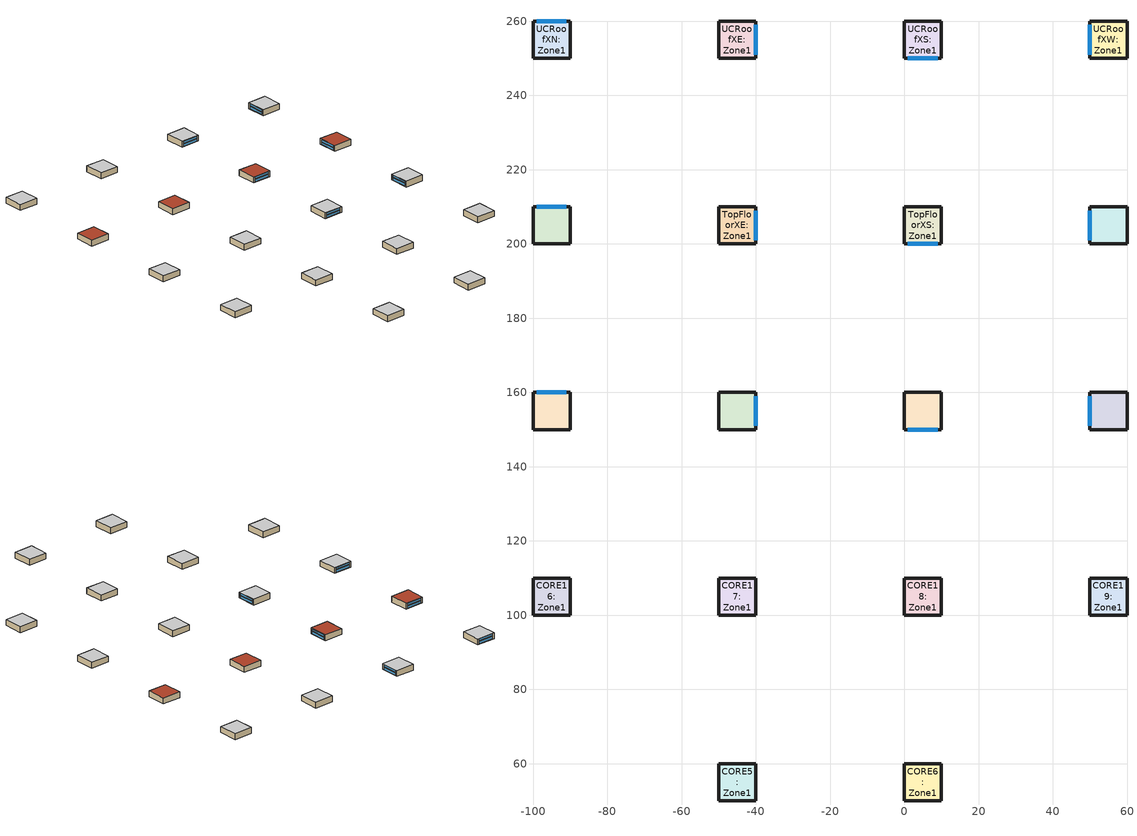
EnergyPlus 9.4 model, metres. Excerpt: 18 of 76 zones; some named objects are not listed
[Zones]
CORE16:Zone1
 floor ground (Baseline Residential: Unconditioned Ground Floor): -90,100 -100,100 -100,110 -90,110 z0
 wall outside (Baseline Residential - Unconditioned Exterior Wall): -90,100 -90,110 -100,110 -100,100 -90,100 z0:3
 ceiling to UCFloorUCRoofXN:Zone1 (Baseline Residential - A/B/D: SemiExposed Floor_Reversed): -100,100 -90,100 -90,110 -100,110 z3
MiddleFloorXN:Zone1
 floor adiabatic (Baseline Residential - Internal Floor): -90,150 -100,150 -100,160 -90,160 z0
 wall outside (Baseline Residential - A/B: Exterior Wall): -90,150 -90,160 -100,160 -100,150 -90,150 z0:3
 window (Baseline Residential: Exterior Glazing shading=schedule - 1002): -91,160 -99,160 z1.5:1.74
 window (Baseline Residential: Exterior Glazing shading=off - 1004): -91,160 -99,160 z1.75:2.75
 window (Baseline Residential: Exterior Glazing shading=on - 1003): -91,160 -99,160 z0.25:1.5
 ceiling adiabatic (Baseline Residential - Internal Floor_Reversed): -100,150 -90,150 -90,160 -100,160 z3
TopFloorXN:Zone1
 floor adiabatic (Baseline Residential - Internal Floor): -90,200 -100,200 -100,210 -90,210 z0
 wall outside (Baseline Residential - A/B: Exterior Wall): -90,200 -90,210 -100,210 -100,200 -90,200 z0:3
 window (Baseline Residential: Exterior Glazing shading=schedule - 1002): -91,210 -99,210 z1.5:1.74
 window (Baseline Residential: Exterior Glazing shading=off - 1004): -91,210 -99,210 z1.75:2.75
 window (Baseline Residential: Exterior Glazing shading=on - 1003): -91,210 -99,210 z0.25:1.5
 roof outside (Baseline Residential - A/B: Exterior Roof): -100,200 -90,200 -90,210 -100,210 z3
UCRoofXN:Zone1
 floor adiabatic (Baseline Residential - Internal Floor): -90,250 -100,250 -100,260 -90,260 z0
 wall outside (Baseline Residential - A/B: Exterior Wall): -90,250 -90,260 -100,260 -100,250 -90,250 z0:3
 window (Baseline Residential: Exterior Glazing shading=schedule - 1002): -91,260 -99,260 z1.5:1.74
 window (Baseline Residential: Exterior Glazing shading=off - 1004): -91,260 -99,260 z1.75:2.75
 window (Baseline Residential: Exterior Glazing shading=on - 1003): -91,260 -99,260 z0.25:1.5
 ceiling to CORE40:Zone1 (Baseline Residential - A/B/D: SemiExposed Ceiling): -100,250 -90,250 -90,260 -100,260 z3
UCRoofXE:Zone1
 floor adiabatic (Baseline Residential - Internal Floor): -40,250 -50,250 -50,260 -40,260 z0
 wall outside (Baseline Residential - A/B: Exterior Wall): -40,250 -40,260 -50,260 -50,250 -40,250 z0:3
 window (Baseline Residential: Exterior Glazing shading=schedule - 1002): -40,251 -40,259 z1.5:1.74
 window (Baseline Residential: Exterior Glazing shading=off - 1004): -40,251 -40,259 z1.75:2.75
 window (Baseline Residential: Exterior Glazing shading=on - 1003): -40,251 -40,259 z0.25:1.5
 ceiling to CORE41:Zone1 (Baseline Residential - A/B/D: SemiExposed Ceiling): -50,250 -40,250 -40,260 -50,260 z3
UCRoofXS:Zone1
 floor adiabatic (Baseline Residential - Internal Floor): 10,250 0,250 0,260 10,260 z0
 wall outside (Baseline Residential - A/B: Exterior Wall): 10,250 10,260 0,260 0,250 10,250 z0:3
 window (Baseline Residential: Exterior Glazing shading=off - 1001): 1,250 9,250 z1.75:2.75
 window (Baseline Residential: Exterior Glazing shading=schedule - 1002): 1,250 9,250 z1.5:1.74
 window (Baseline Residential: Exterior Glazing shading=on - 1003): 1,250 9,250 z0.25:1.5
 ceiling to CORE42:Zone1 (Baseline Residential - A/B/D: SemiExposed Ceiling): 0,250 10,250 10,260 0,260 z3
UCRoofXW:Zone1
 floor adiabatic (Baseline Residential - Internal Floor): 60,250 50,250 50,260 60,260 z0
 wall outside (Baseline Residential - A/B: Exterior Wall): 60,250 60,260 50,260 50,250 60,250 z0:3
 window (Baseline Residential: Exterior Glazing shading=schedule - 1002): 50,259 50,251 z1.5:1.74
 window (Baseline Residential: Exterior Glazing shading=off - 1004): 50,259 50,251 z1.75:2.75
 window (Baseline Residential: Exterior Glazing shading=on - 1003): 50,259 50,251 z0.25:1.5
 ceiling to CORE43:Zone1 (Baseline Residential - A/B/D: SemiExposed Ceiling): 50,250 60,250 60,260 50,260 z3
TopFloorXW:Zone1
 floor adiabatic (Baseline Residential - Internal Floor): 60,200 50,200 50,210 60,210 z0
 wall outside (Baseline Residential - A/B: Exterior Wall): 60,200 60,210 50,210 50,200 60,200 z0:3
 window (Baseline Residential: Exterior Glazing shading=off - 1001): 50,209 50,201 z1.75:2.75
 window (Baseline Residential: Exterior Glazing shading=schedule - 1002): 50,209 50,201 z1.5:1.74
 window (Baseline Residential: Exterior Glazing shading=on - 1003): 50,209 50,201 z0.25:1.5
 roof outside (Baseline Residential - A/B: Exterior Roof): 50,200 60,200 60,210 50,210 z3
TopFloorXS:Zone1
 floor adiabatic (Baseline Residential - Internal Floor): 10,200 0,200 0,210 10,210 z0
 wall outside (Baseline Residential - A/B: Exterior Wall): 10,200 10,210 0,210 0,200 10,200 z0:3
 window (Baseline Residential: Exterior Glazing shading=schedule - 1002): 1,200 9,200 z1.5:1.74
 window (Baseline Residential: Exterior Glazing shading=off - 1004): 1,200 9,200 z1.75:2.75
 window (Baseline Residential: Exterior Glazing shading=on - 1003): 1,200 9,200 z0.25:1.5
 roof outside (Baseline Residential - A/B: Exterior Roof): 0,200 10,200 10,210 0,210 z3
TopFloorXE:Zone1
 floor adiabatic (Baseline Residential - Internal Floor): -40,200 -50,200 -50,210 -40,210 z0
 wall outside (Baseline Residential - A/B: Exterior Wall): -40,200 -40,210 -50,210 -50,200 -40,200 z0:3
 window (Baseline Residential: Exterior Glazing shading=schedule - 1002): -40,201 -40,209 z1.5:1.74
 window (Baseline Residential: Exterior Glazing shading=off - 1004): -40,201 -40,209 z1.75:2.75
 window (Baseline Residential: Exterior Glazing shading=on - 1003): -40,201 -40,209 z0.25:1.5
 roof outside (Baseline Residential - A/B: Exterior Roof): -50,200 -40,200 -40,210 -50,210 z3
MiddleFloorXW:Zone1
 floor adiabatic (Baseline Residential - Internal Floor): 60,150 50,150 50,160 60,160 z0
 wall outside (Baseline Residential - A/B: Exterior Wall): 60,150 60,160 50,160 50,150 60,150 z0:3
 window (Baseline Residential: Exterior Glazing shading=schedule - 1002): 50,159 50,151 z1.5:1.74
 window (Baseline Residential: Exterior Glazing shading=off - 1004): 50,159 50,151 z1.75:2.75
 window (Baseline Residential: Exterior Glazing shading=on - 1003): 50,159 50,151 z0.25:1.5
 ceiling adiabatic (Baseline Residential - Internal Floor_Reversed): 50,150 60,150 60,160 50,160 z3
MiddleFloorXS:Zone1
 floor adiabatic (Baseline Residential - Internal Floor): 10,150 0,150 0,160 10,160 z0
 wall outside (Baseline Residential - A/B: Exterior Wall): 10,150 10,160 0,160 0,150 10,150 z0:3
 window (Baseline Residential: Exterior Glazing shading=schedule - 1002): 1,150 9,150 z1.5:1.74
 window (Baseline Residential: Exterior Glazing shading=off - 1004): 1,150 9,150 z1.75:2.75
 window (Baseline Residential: Exterior Glazing shading=on - 1003): 1,150 9,150 z0.25:1.5
 ceiling adiabatic (Baseline Residential - Internal Floor_Reversed): 0,150 10,150 10,160 0,160 z3
MiddleFloorXE:Zone1
 floor adiabatic (Baseline Residential - Internal Floor): -40,150 -50,150 -50,160 -40,160 z0
 wall outside (Baseline Residential - A/B: Exterior Wall): -40,150 -40,160 -50,160 -50,150 -40,150 z0:3
 window (Baseline Residential: Exterior Glazing shading=off - 1001): -40,151 -40,159 z1.75:2.75
 window (Baseline Residential: Exterior Glazing shading=schedule - 1002): -40,151 -40,159 z1.5:1.74
 window (Baseline Residential: Exterior Glazing shading=on - 1003): -40,151 -40,159 z0.25:1.5
 ceiling adiabatic (Baseline Residential - Internal Floor_Reversed): -50,150 -40,150 -40,160 -50,160 z3
CORE19:Zone1
 floor ground (Baseline Residential: Unconditioned Ground Floor): 60,100 50,100 50,110 60,110 z0
 wall outside (Baseline Residential - Unconditioned Exterior Wall): 60,110 50,110 50,100 60,100 60,110 z0:3
 ceiling to UCFloorUCRoofXW:Zone1 (Baseline Residential - A/B/D: SemiExposed Floor_Reversed): 50,100 60,100 60,110 50,110 z3
CORE18:Zone1
 floor ground (Baseline Residential: Unconditioned Ground Floor): 10,100 0,100 0,110 10,110 z0
 wall outside (Baseline Residential - Unconditioned Exterior Wall): 0,110 0,100 10,100 10,110 0,110 z0:3
 ceiling to UCFloorUCRoofXS:Zone1 (Baseline Residential - A/B/D: SemiExposed Floor_Reversed): 0,100 10,100 10,110 0,110 z3
CORE17:Zone1
 floor ground (Baseline Residential: Unconditioned Ground Floor): -40,100 -50,100 -50,110 -40,110 z0
 wall outside (Baseline Residential - Unconditioned Exterior Wall): -50,100 -40,100 -40,110 -50,110 -50,100 z0:3
 ceiling to UCFloorUCRoofXE:Zone1 (Baseline Residential - A/B/D: SemiExposed Floor_Reversed): -50,100 -40,100 -40,110 -50,110 z3
CORE6:Zone1
 floor ground (Baseline Residential: Unconditioned Ground Floor): 10,50 0,50 0,60 10,60 z0
 wall outside (Baseline Residential - Unconditioned Exterior Wall): 0,60 0,50 10,50 10,60 0,60 z0:3
 ceiling to UCFloorExtRoofXS:Zone1 (Baseline Residential - A/B/D: SemiExposed Floor_Reversed): 0,50 10,50 10,60 0,60 z3
CORE5:Zone1
 floor ground (Baseline Residential: Unconditioned Ground Floor): -40,50 -50,50 -50,60 -40,60 z0
 wall outside (Baseline Residential - Unconditioned Exterior Wall): -50,50 -40,50 -40,60 -50,60 -50,50 z0:3
 ceiling to UCFloorExtRoofXE:Zone1 (Baseline Residential - A/B/D: SemiExposed Floor_Reversed): -50,50 -40,50 -40,60 -50,60 z3
[Site:Location]
Baseline Residential - B (01-01:31-12)  (01-01:31-12): Latitude=31.23; Longitude=34.78; Time Zone=2; Elevation {m}=280
[Site:GroundTemperature:BuildingSurface]
18, 18, 18, 18, 18, 18, 18, 18, 18, 18, 18, 18
[Site:GroundTemperature:Deep]
14, 14, 14, 14, 14, 14, 14, 14, 14, 14, 14, 14
[Site:GroundTemperature:Shallow]
14, 14, 14, 14, 14, 14, 14, 14, 14, 14, 14, 14
[Site:GroundTemperature:FCfactorMethod]
January FCfactorMethod ground temperature {C}=18.44; Februry FCfactorMethod ground temperature {C}=15.24; March FCfactorMethod ground temperature {C}=13.28; April FCfactorMethod ground temperature {C}=12.69; May FCfactorMethod ground temperature {C}=13.86; June FCfactorMethod ground temperature {C}=16.52; July FCfactorMethod ground temperature {C}=19.81; August FCfactorMethod ground temperature {C}=23.04; September FCfactorMethod ground temperature {C}=25.2; October FCfactorMethod ground temperature {C}=25.71; November FCfactorMethod ground temperature {C}=24.46; December FCfactorMethod ground temperature {C}=21.85
[Site:GroundReflectance]
0.2, 0.2, 0.2, 0.2, 0.2, 0.2, 0.2, 0.2, 0.2, 0.2, 0.2, 0.2
[Site:GroundReflectance:SnowModifier]
2, 2
[Building]
Building: North Axis=0; Terrain=Suburbs; Loads Convergence Tolerance=.04; Temperature Convergence Tolerance=.4; Solar Distribution=FullExterior; Maximum number of warmup days=25; Minimum number of warmup days=6
[Construction]
Baseline Residential - Internal Floor_Reversed: Ceramic - 1045_.02, Plaster - 1045_.02, Concrete - 1045_.15, Gypsum Board_.02
Baseline Residential - A/B: Exterior Wall: Concrete - 1045 - ext wall solarA= 0.7_.2, Baseline Residential - Interior Insulation_.02
Baseline Residential - Internal Partitions: Plaster - 1045_.015, Concrete Block_.1, Plaster - 1045_.015
Baseline Residential - A/B: Exterior Roof: light Concrete - 1045 - ext roof solarA=0.45_.05, polystiran - 1045_.023, Concrete - 1045_.14, Plaster - 1045_.015
Baseline Residential - A/B/D: SemiExposed Ceiling: Ceramic - 1045_.015, Plaster - 1045_.02, Sand - 1045_.1, polystiran - 1045_.0156, Concrete - 1045_.2
Baseline Residential - Unconditioned Exterior Wall: Concrete - 1045_.2
Baseline Residential: Unconditioned Ground Floor: light Concrete - 1045_.2, Sand - 1045_.1, Plaster - 1045_.02, Ceramic - 1045_.015
Baseline Residential - A/B/D: SemiExposed Floor_Reversed: Ceramic - 1045_.015, Plaster - 1045_.02, Sand - 1045_.1, polystiran - 1045_.0073, light Concrete - 1045_.2
Baseline Residential - Internal Floor: Gypsum Board_.02, Concrete - 1045_.15, Plaster - 1045_.02, Ceramic - 1045_.02
Baseline Residential: Exterior Glazing shading=off - 1001: Simple Baseline Residential: Exterior Glazing shading=off - 1001
Baseline Residential: Exterior Glazing shading=schedule - 1002: Simple Baseline Residential: Exterior Glazing shading=schedule - 1002
Baseline Residential: Exterior Glazing shading=schedule - 2002: 30000, Simple Baseline Residential: Exterior Glazing shading=schedule - 1002
Baseline Residential: Exterior Glazing shading=on - 1003: Simple Baseline Residential: Exterior Glazing shading=on - 1003
Baseline Residential: Exterior Glazing shading=on - 2003: 30000, Simple Baseline Residential: Exterior Glazing shading=on - 1003
Baseline Residential: Exterior Glazing shading=off - 1004: Simple Baseline Residential: Exterior Glazing shading=off - 1004
[WindowMaterial:Shade]
30000: Solar transmittance=0; Solar reflectance=.5; Visible transmittance=0; Visible reflectance=.5; IR Thermal emissivity=.9; IR Thermal transmittance=0; Thickness {m}=.005; Conductivity {W/m-K}=.1; Shade-to-glass distance=.05; Shade top opening multiplier=0; Shade bottom opening multiplier=0; Shade left-side opening multiplier=0; Shade right-side opening multiplier=0; Air-flow permeability=0
[Material] Roughness=Rough; Thermal Emittance=.9
Name | Thickness {m} | Conductivity {w/m-K} | Density {kg/m3} | Specific Heat {J/kg-K} | Solar Absorptance | Visible Absorptance
light Concrete - 1045_.2 | .2 | 1 | 1600 | 1000 | .6 | .6
Sand - 1045_.1 | .1 | 2 | 2200 | 1180 | .6 | .6
Plaster - 1045_.02 | .02 | 1 | 1800 | 1000 | .5 | .5
Ceramic - 1045_.015 | .015 | 1.3 | 2300 | 840 | .3 | .7
Ceramic - 1045_.02 | .02 | 1.3 | 2300 | 840 | .3 | .7
Concrete - 1045_.15 | .15 | 2 | 2400 | 1000 | .6 | .6
Gypsum Board_.02 | .02 | .25 | 800 | 1000 | .6 | .6
Concrete - 1045 - ext wall solarA= 0.7_.2 | .2 | 2 | 2400 | 1000 | .7 | .7
Baseline Residential - Interior Insulation_.02 | .02 | .04 | 12 | 840 | .7 | .7
Plaster - 1045_.015 | .015 | 1 | 1800 | 1000 | .5 | .5
Concrete Block_.1 | .1 | .5 | 1200 | 1000 | .6 | .6
light Concrete - 1045 - ext roof solarA=0.45_.05 | .05 | 1 | 1600 | 1000 | .45 | .45
polystiran - 1045_.023 | .023 | .034 | 30 | 1450 | .7 | .7
Concrete - 1045_.14 | .14 | 2 | 2400 | 1000 | .6 | .6
polystiran - 1045_.0156 | .0156 | .034 | 30 | 1450 | .7 | .7
Concrete - 1045_.2 | .2 | 2 | 2400 | 1000 | .6 | .6
polystiran - 1045_.0073 | .0073 | .034 | 30 | 1450 | .7 | .7
[WindowMaterial:SimpleGlazingSystem] U-value W/m2/K=5.8; Solar Heat Gain Coefficient=.7; Visible Transmittance=.66
Simple Baseline Residential: Exterior Glazing shading=off - 1001; Simple Baseline Residential: Exterior Glazing shading=schedule - 1002; Simple Baseline Residential: Exterior Glazing shading=on - 1003; Simple Baseline Residential: Exterior Glazing shading=off - 1004
[WindowShadingControl] Shading type=ExteriorShade; Glare control is active=No; Type of slat angle control=ScheduledSlatAngle; Slat angle schedule=Slat angle control; Setpoint 2=0; Multiple Surface Control Type=Group
Name | Zone | Name of glazed construction with shading | Shading control type | Schedule | Shading control is scheduled | Fenestration Surface 1
161002 | MiddleFloorXN:Zone1 | Baseline Residential: Exterior Glazing shading=schedule - 2002 | OnIfScheduleAllows | Baseline Residential Exterior Shading Schedule - A/B | Yes | MiddleFloorXN:Zone1_Wall_3_0_0_0_0_2_Win
171002 | TopFloorXN:Zone1 | Baseline Residential: Exterior Glazing shading=schedule - 2002 | OnIfScheduleAllows | Baseline Residential Exterior Shading Schedule - A/B | Yes | TopFloorXN:Zone1_Wall_3_0_0_0_0_2_Win
181002 | UCRoofXN:Zone1 | Baseline Residential: Exterior Glazing shading=schedule - 2002 | OnIfScheduleAllows | Baseline Residential Exterior Shading Schedule - A/B | Yes | UCRoofXN:Zone1_Wall_3_0_0_0_0_2_Win
191002 | UCRoofXE:Zone1 | Baseline Residential: Exterior Glazing shading=schedule - 2002 | OnIfScheduleAllows | Baseline Residential Exterior Shading Schedule - A/B | Yes | UCRoofXE:Zone1_Wall_2_0_0_0_0_2_Win
201002 | UCRoofXS:Zone1 | Baseline Residential: Exterior Glazing shading=schedule - 2002 | OnIfScheduleAllows | Baseline Residential Exterior Shading Schedule - A/B | Yes | UCRoofXS:Zone1_Wall_5_0_0_1_0_1_Win
211002 | UCRoofXW:Zone1 | Baseline Residential: Exterior Glazing shading=schedule - 2002 | OnIfScheduleAllows | Baseline Residential Exterior Shading Schedule - A/B | Yes | UCRoofXW:Zone1_Wall_4_0_0_0_0_2_Win
221002 | TopFloorXW:Zone1 | Baseline Residential: Exterior Glazing shading=schedule - 2002 | OnIfScheduleAllows | Baseline Residential Exterior Shading Schedule - A/B | Yes | TopFloorXW:Zone1_Wall_4_0_0_1_0_1_Win
231002 | TopFloorXS:Zone1 | Baseline Residential: Exterior Glazing shading=schedule - 2002 | OnIfScheduleAllows | Baseline Residential Exterior Shading Schedule - A/B | Yes | TopFloorXS:Zone1_Wall_5_0_0_0_0_2_Win
241002 | TopFloorXE:Zone1 | Baseline Residential: Exterior Glazing shading=schedule - 2002 | OnIfScheduleAllows | Baseline Residential Exterior Shading Schedule - A/B | Yes | TopFloorXE:Zone1_Wall_2_0_0_0_0_2_Win
251002 | MiddleFloorXW:Zone1 | Baseline Residential: Exterior Glazing shading=schedule - 2002 | OnIfScheduleAllows | Baseline Residential Exterior Shading Schedule - A/B | Yes | MiddleFloorXW:Zone1_Wall_4_0_0_0_0_2_Win
261002 | MiddleFloorXS:Zone1 | Baseline Residential: Exterior Glazing shading=schedule - 2002 | OnIfScheduleAllows | Baseline Residential Exterior Shading Schedule - A/B | Yes | MiddleFloorXS:Zone1_Wall_5_0_0_0_0_2_Win
271002 | MiddleFloorXE:Zone1 | Baseline Residential: Exterior Glazing shading=schedule - 2002 | OnIfScheduleAllows | Baseline Residential Exterior Shading Schedule - A/B | Yes | MiddleFloorXE:Zone1_Wall_2_0_0_1_0_1_Win
161003 | MiddleFloorXN:Zone1 | Baseline Residential: Exterior Glazing shading=on - 2003 | AlwaysOn |  | No | MiddleFloorXN:Zone1_Wall_3_0_0_2_0_0_Win
171003 | TopFloorXN:Zone1 | Baseline Residential: Exterior Glazing shading=on - 2003 | AlwaysOn |  | No | TopFloorXN:Zone1_Wall_3_0_0_2_0_0_Win
181003 | UCRoofXN:Zone1 | Baseline Residential: Exterior Glazing shading=on - 2003 | AlwaysOn |  | No | UCRoofXN:Zone1_Wall_3_0_0_2_0_0_Win
191003 | UCRoofXE:Zone1 | Baseline Residential: Exterior Glazing shading=on - 2003 | AlwaysOn |  | No | UCRoofXE:Zone1_Wall_2_0_0_2_0_0_Win
201003 | UCRoofXS:Zone1 | Baseline Residential: Exterior Glazing shading=on - 2003 | AlwaysOn |  | No | UCRoofXS:Zone1_Wall_5_0_0_2_0_0_Win
211003 | UCRoofXW:Zone1 | Baseline Residential: Exterior Glazing shading=on - 2003 | AlwaysOn |  | No | UCRoofXW:Zone1_Wall_4_0_0_2_0_0_Win
221003 | TopFloorXW:Zone1 | Baseline Residential: Exterior Glazing shading=on - 2003 | AlwaysOn |  | No | TopFloorXW:Zone1_Wall_4_0_0_2_0_0_Win
231003 | TopFloorXS:Zone1 | Baseline Residential: Exterior Glazing shading=on - 2003 | AlwaysOn |  | No | TopFloorXS:Zone1_Wall_5_0_0_2_0_0_Win
241003 | TopFloorXE:Zone1 | Baseline Residential: Exterior Glazing shading=on - 2003 | AlwaysOn |  | No | TopFloorXE:Zone1_Wall_2_0_0_2_0_0_Win
251003 | MiddleFloorXW:Zone1 | Baseline Residential: Exterior Glazing shading=on - 2003 | AlwaysOn |  | No | MiddleFloorXW:Zone1_Wall_4_0_0_2_0_0_Win
261003 | MiddleFloorXS:Zone1 | Baseline Residential: Exterior Glazing shading=on - 2003 | AlwaysOn |  | No | MiddleFloorXS:Zone1_Wall_5_0_0_2_0_0_Win
271003 | MiddleFloorXE:Zone1 | Baseline Residential: Exterior Glazing shading=on - 2003 | AlwaysOn |  | No | MiddleFloorXE:Zone1_Wall_2_0_0_2_0_0_Win
[Zone] Relative North (to building)=0; Zone Type=1; Zone multiplier=1; Zone volume=300; Floor Area=100; Zone inside convection algorithm=TARP
Name | Part Of Total Floor Area
CORE16:Zone1; CORE19:Zone1; CORE18:Zone1; CORE17:Zone1; CORE6:Zone1; CORE5:Zone1 | No
MiddleFloorXN:Zone1; TopFloorXN:Zone1; UCRoofXN:Zone1; UCRoofXE:Zone1; UCRoofXS:Zone1; UCRoofXW:Zone1; TopFloorXW:Zone1; TopFloorXS:Zone1; TopFloorXE:Zone1; MiddleFloorXW:Zone1; MiddleFloorXS:Zone1; MiddleFloorXE:Zone1 | Yes
[PEOPLE] Number of People SCHEDULE=Baseline Residential Occupancy Schedule; Number of People Calculation Method=People/Area; People per Zone Floor Area=.04; radiant fraction=.3; User Specified Sensible Fraction=AutoCalculate; CO2 generation rate per unit of activity level (units m3/s-W=3.82e-08; Enable ASHRAE 55 comfort warnings=No; MRT Calculation Type=ZoneAveraged; Work Efficiency SCHEDULE Name (0.0-1.0,real)=Work efficiency; Clothing Insulation Calculation Method=ClothingInsulationSchedule; Air Velocity SCHEDULE Name (units m/s, real)=Default Air Velocity for Comfort Calculations
Name | Zone | Activity level SCHEDULE Name (units W/person, real) | Clothing Insulation SCHEDULE Name (real)
People MiddleFloorXN:Zone1 | MiddleFloorXN:Zone1 | Activity Schedule 13223 | Clothing Schedule 13223
People TopFloorXN:Zone1 | TopFloorXN:Zone1 | Activity Schedule 13239 | Clothing Schedule 13239
People UCRoofXN:Zone1 | UCRoofXN:Zone1 | Activity Schedule 13255 | Clothing Schedule 13255
People UCRoofXE:Zone1 | UCRoofXE:Zone1 | Activity Schedule 13287 | Clothing Schedule 13287
People UCRoofXS:Zone1 | UCRoofXS:Zone1 | Activity Schedule 13319 | Clothing Schedule 13319
People UCRoofXW:Zone1 | UCRoofXW:Zone1 | Activity Schedule 13351 | Clothing Schedule 13351
People TopFloorXW:Zone1 | TopFloorXW:Zone1 | Activity Schedule 13383 | Clothing Schedule 13383
People TopFloorXS:Zone1 | TopFloorXS:Zone1 | Activity Schedule 13399 | Clothing Schedule 13399
People TopFloorXE:Zone1 | TopFloorXE:Zone1 | Activity Schedule 13415 | Clothing Schedule 13415
People MiddleFloorXW:Zone1 | MiddleFloorXW:Zone1 | Activity Schedule 13431 | Clothing Schedule 13431
People MiddleFloorXS:Zone1 | MiddleFloorXS:Zone1 | Activity Schedule 13447 | Clothing Schedule 13447
People MiddleFloorXE:Zone1 | MiddleFloorXE:Zone1 | Activity Schedule 13463 | Clothing Schedule 13463
[Lights] Lighting SCHEDULE=Baseline Residential Lighting Schedule; Design Level calculation method=Watts/Area; Watts per Zone Area {W/m2}=5; Return Air Fraction=0; Radiant fraction=.72; Fraction Visible=.18; Fraction Replaceable=1
Name | Zone | LightsEndUseKey
MiddleFloorXN:Zone1 General lighting | MiddleFloorXN:Zone1 | ELECTRIC EQUIPMENT#MiddleFloorXN:Zone1#GeneralLights
TopFloorXN:Zone1 General lighting | TopFloorXN:Zone1 | ELECTRIC EQUIPMENT#TopFloorXN:Zone1#GeneralLights
UCRoofXN:Zone1 General lighting | UCRoofXN:Zone1 | ELECTRIC EQUIPMENT#UCRoofXN:Zone1#GeneralLights
UCRoofXE:Zone1 General lighting | UCRoofXE:Zone1 | ELECTRIC EQUIPMENT#UCRoofXE:Zone1#GeneralLights
UCRoofXS:Zone1 General lighting | UCRoofXS:Zone1 | ELECTRIC EQUIPMENT#UCRoofXS:Zone1#GeneralLights
UCRoofXW:Zone1 General lighting | UCRoofXW:Zone1 | ELECTRIC EQUIPMENT#UCRoofXW:Zone1#GeneralLights
TopFloorXW:Zone1 General lighting | TopFloorXW:Zone1 | ELECTRIC EQUIPMENT#TopFloorXW:Zone1#GeneralLights
TopFloorXS:Zone1 General lighting | TopFloorXS:Zone1 | ELECTRIC EQUIPMENT#TopFloorXS:Zone1#GeneralLights
TopFloorXE:Zone1 General lighting | TopFloorXE:Zone1 | ELECTRIC EQUIPMENT#TopFloorXE:Zone1#GeneralLights
MiddleFloorXW:Zone1 General lighting | MiddleFloorXW:Zone1 | ELECTRIC EQUIPMENT#MiddleFloorXW:Zone1#GeneralLights
MiddleFloorXS:Zone1 General lighting | MiddleFloorXS:Zone1 | ELECTRIC EQUIPMENT#MiddleFloorXS:Zone1#GeneralLights
MiddleFloorXE:Zone1 General lighting | MiddleFloorXE:Zone1 | ELECTRIC EQUIPMENT#MiddleFloorXE:Zone1#GeneralLights
[OtherEquipment] Fuel Type=Electricity; Design Level calculation method=Watts/Area; Latent fraction=0; Radiant fraction=.2; Fraction Lost=0; Carbon Dioxide Generation Rate=0; End-use category=General
Name | Zone | Equipment SCHEDULE | Watts per Zone Area {watts/m2}
MiddleFloorXN:Zone1 Miscellaneous gain | MiddleFloorXN:Zone1 | Baseline Residential Non Fixed Equipment Schedule | 8
MiddleFloorXN:Zone1 Equipment gain | MiddleFloorXN:Zone1 | Baseline Residential Equipment Schedule | 1
TopFloorXN:Zone1 Miscellaneous gain | TopFloorXN:Zone1 | Baseline Residential Non Fixed Equipment Schedule | 8
TopFloorXN:Zone1 Equipment gain | TopFloorXN:Zone1 | Baseline Residential Equipment Schedule | 1
UCRoofXN:Zone1 Miscellaneous gain | UCRoofXN:Zone1 | Baseline Residential Non Fixed Equipment Schedule | 8
UCRoofXN:Zone1 Equipment gain | UCRoofXN:Zone1 | Baseline Residential Equipment Schedule | 1
UCRoofXE:Zone1 Miscellaneous gain | UCRoofXE:Zone1 | Baseline Residential Non Fixed Equipment Schedule | 8
UCRoofXE:Zone1 Equipment gain | UCRoofXE:Zone1 | Baseline Residential Equipment Schedule | 1
UCRoofXS:Zone1 Miscellaneous gain | UCRoofXS:Zone1 | Baseline Residential Non Fixed Equipment Schedule | 8
UCRoofXS:Zone1 Equipment gain | UCRoofXS:Zone1 | Baseline Residential Equipment Schedule | 1
UCRoofXW:Zone1 Miscellaneous gain | UCRoofXW:Zone1 | Baseline Residential Non Fixed Equipment Schedule | 8
UCRoofXW:Zone1 Equipment gain | UCRoofXW:Zone1 | Baseline Residential Equipment Schedule | 1
TopFloorXW:Zone1 Miscellaneous gain | TopFloorXW:Zone1 | Baseline Residential Non Fixed Equipment Schedule | 8
TopFloorXW:Zone1 Equipment gain | TopFloorXW:Zone1 | Baseline Residential Equipment Schedule | 1
TopFloorXS:Zone1 Miscellaneous gain | TopFloorXS:Zone1 | Baseline Residential Non Fixed Equipment Schedule | 8
TopFloorXS:Zone1 Equipment gain | TopFloorXS:Zone1 | Baseline Residential Equipment Schedule | 1
TopFloorXE:Zone1 Miscellaneous gain | TopFloorXE:Zone1 | Baseline Residential Non Fixed Equipment Schedule | 8
TopFloorXE:Zone1 Equipment gain | TopFloorXE:Zone1 | Baseline Residential Equipment Schedule | 1
MiddleFloorXW:Zone1 Miscellaneous gain | MiddleFloorXW:Zone1 | Baseline Residential Non Fixed Equipment Schedule | 8
MiddleFloorXW:Zone1 Equipment gain | MiddleFloorXW:Zone1 | Baseline Residential Equipment Schedule | 1
MiddleFloorXS:Zone1 Miscellaneous gain | MiddleFloorXS:Zone1 | Baseline Residential Non Fixed Equipment Schedule | 8
MiddleFloorXS:Zone1 Equipment gain | MiddleFloorXS:Zone1 | Baseline Residential Equipment Schedule | 1
MiddleFloorXE:Zone1 Miscellaneous gain | MiddleFloorXE:Zone1 | Baseline Residential Non Fixed Equipment Schedule | 8
MiddleFloorXE:Zone1 Equipment gain | MiddleFloorXE:Zone1 | Baseline Residential Equipment Schedule | 1
[ZoneInfiltration:DesignFlowRate] Infiltration SCHEDULE=On 24/7; Design Volume Flow Rate calculation method=Flow/zone; Design Volume Flow Rate (m3/s)=.083333; Constant Term Coefficient=1; Temperature Term Coefficient=0; Velocity Term Coefficient=0; Velocity Squared Term Coefficient=0
Name | Zone
CORE16:Zone1 Infiltration | CORE16:Zone1
MiddleFloorXN:Zone1 Infiltration | MiddleFloorXN:Zone1
TopFloorXN:Zone1 Infiltration | TopFloorXN:Zone1
UCRoofXN:Zone1 Infiltration | UCRoofXN:Zone1
UCRoofXE:Zone1 Infiltration | UCRoofXE:Zone1
UCRoofXS:Zone1 Infiltration | UCRoofXS:Zone1
UCRoofXW:Zone1 Infiltration | UCRoofXW:Zone1
TopFloorXW:Zone1 Infiltration | TopFloorXW:Zone1
TopFloorXS:Zone1 Infiltration | TopFloorXS:Zone1
TopFloorXE:Zone1 Infiltration | TopFloorXE:Zone1
MiddleFloorXW:Zone1 Infiltration | MiddleFloorXW:Zone1
MiddleFloorXS:Zone1 Infiltration | MiddleFloorXS:Zone1
MiddleFloorXE:Zone1 Infiltration | MiddleFloorXE:Zone1
CORE19:Zone1 Infiltration | CORE19:Zone1
CORE18:Zone1 Infiltration | CORE18:Zone1
CORE17:Zone1 Infiltration | CORE17:Zone1
CORE6:Zone1 Infiltration | CORE6:Zone1
CORE5:Zone1 Infiltration | CORE5:Zone1
[InternalMass] Construction=Baseline Residential - Internal Partitions; Total area exposed to Zone {m2}=150
Name | Name of Associated Thermal Zone
MiddleFloorXN:Zone1 Internal mass | MiddleFloorXN:Zone1
TopFloorXN:Zone1 Internal mass | TopFloorXN:Zone1
UCRoofXN:Zone1 Internal mass | UCRoofXN:Zone1
UCRoofXE:Zone1 Internal mass | UCRoofXE:Zone1
UCRoofXS:Zone1 Internal mass | UCRoofXS:Zone1
UCRoofXW:Zone1 Internal mass | UCRoofXW:Zone1
TopFloorXW:Zone1 Internal mass | TopFloorXW:Zone1
TopFloorXS:Zone1 Internal mass | TopFloorXS:Zone1
TopFloorXE:Zone1 Internal mass | TopFloorXE:Zone1
MiddleFloorXW:Zone1 Internal mass | MiddleFloorXW:Zone1
MiddleFloorXS:Zone1 Internal mass | MiddleFloorXS:Zone1
MiddleFloorXE:Zone1 Internal mass | MiddleFloorXE:Zone1
[ZoneControl:Thermostat]
MiddleFloorXN:Zone1 Thermostat: MiddleFloorXN:Zone1, Zone Control Type Sched, ThermostatSetpoint:DualSetpoint, Dual Setpoint - Zone MiddleFloorXN:Zone1
TopFloorXN:Zone1 Thermostat: TopFloorXN:Zone1, Zone Control Type Sched, ThermostatSetpoint:DualSetpoint, Dual Setpoint - Zone TopFloorXN:Zone1
UCRoofXN:Zone1 Thermostat: UCRoofXN:Zone1, Zone Control Type Sched, ThermostatSetpoint:DualSetpoint, Dual Setpoint - Zone UCRoofXN:Zone1
UCRoofXE:Zone1 Thermostat: UCRoofXE:Zone1, Zone Control Type Sched, ThermostatSetpoint:DualSetpoint, Dual Setpoint - Zone UCRoofXE:Zone1
UCRoofXS:Zone1 Thermostat: UCRoofXS:Zone1, Zone Control Type Sched, ThermostatSetpoint:DualSetpoint, Dual Setpoint - Zone UCRoofXS:Zone1
UCRoofXW:Zone1 Thermostat: UCRoofXW:Zone1, Zone Control Type Sched, ThermostatSetpoint:DualSetpoint, Dual Setpoint - Zone UCRoofXW:Zone1
TopFloorXW:Zone1 Thermostat: TopFloorXW:Zone1, Zone Control Type Sched, ThermostatSetpoint:DualSetpoint, Dual Setpoint - Zone TopFloorXW:Zone1
TopFloorXS:Zone1 Thermostat: TopFloorXS:Zone1, Zone Control Type Sched, ThermostatSetpoint:DualSetpoint, Dual Setpoint - Zone TopFloorXS:Zone1
TopFloorXE:Zone1 Thermostat: TopFloorXE:Zone1, Zone Control Type Sched, ThermostatSetpoint:DualSetpoint, Dual Setpoint - Zone TopFloorXE:Zone1
MiddleFloorXW:Zone1 Thermostat: MiddleFloorXW:Zone1, Zone Control Type Sched, ThermostatSetpoint:DualSetpoint, Dual Setpoint - Zone MiddleFloorXW:Zone1
MiddleFloorXS:Zone1 Thermostat: MiddleFloorXS:Zone1, Zone Control Type Sched, ThermostatSetpoint:DualSetpoint, Dual Setpoint - Zone MiddleFloorXS:Zone1
MiddleFloorXE:Zone1 Thermostat: MiddleFloorXE:Zone1, Zone Control Type Sched, ThermostatSetpoint:DualSetpoint, Dual Setpoint - Zone MiddleFloorXE:Zone1
[ThermostatSetpoint:DualSetpoint]
Dual Setpoint - Zone MiddleFloorXN:Zone1: MiddleFloorXN:Zone1 Heating Setpoint Schedule, MiddleFloorXN:Zone1 Cooling SP Sch
Dual Setpoint - Zone TopFloorXN:Zone1: TopFloorXN:Zone1 Heating Setpoint Schedule, TopFloorXN:Zone1 Cooling SP Sch
Dual Setpoint - Zone UCRoofXN:Zone1: UCRoofXN:Zone1 Heating Setpoint Schedule, UCRoofXN:Zone1 Cooling SP Sch
Dual Setpoint - Zone UCRoofXE:Zone1: UCRoofXE:Zone1 Heating Setpoint Schedule, UCRoofXE:Zone1 Cooling SP Sch
Dual Setpoint - Zone UCRoofXS:Zone1: UCRoofXS:Zone1 Heating Setpoint Schedule, UCRoofXS:Zone1 Cooling SP Sch
Dual Setpoint - Zone UCRoofXW:Zone1: UCRoofXW:Zone1 Heating Setpoint Schedule, UCRoofXW:Zone1 Cooling SP Sch
Dual Setpoint - Zone TopFloorXW:Zone1: TopFloorXW:Zone1 Heating Setpoint Schedule, TopFloorXW:Zone1 Cooling SP Sch
Dual Setpoint - Zone TopFloorXS:Zone1: TopFloorXS:Zone1 Heating Setpoint Schedule, TopFloorXS:Zone1 Cooling SP Sch
Dual Setpoint - Zone TopFloorXE:Zone1: TopFloorXE:Zone1 Heating Setpoint Schedule, TopFloorXE:Zone1 Cooling SP Sch
Dual Setpoint - Zone MiddleFloorXW:Zone1: MiddleFloorXW:Zone1 Heating Setpoint Schedule, MiddleFloorXW:Zone1 Cooling SP Sch
Dual Setpoint - Zone MiddleFloorXS:Zone1: MiddleFloorXS:Zone1 Heating Setpoint Schedule, MiddleFloorXS:Zone1 Cooling SP Sch
Dual Setpoint - Zone MiddleFloorXE:Zone1: MiddleFloorXE:Zone1 Heating Setpoint Schedule, MiddleFloorXE:Zone1 Cooling SP Sch
[Zone equipment]
MiddleFloorXN:Zone1: MiddleFloorXN:Zone1 Ideal Loads Air
TopFloorXN:Zone1: TopFloorXN:Zone1 Ideal Loads Air
UCRoofXN:Zone1: UCRoofXN:Zone1 Ideal Loads Air
UCRoofXE:Zone1: UCRoofXE:Zone1 Ideal Loads Air
UCRoofXS:Zone1: UCRoofXS:Zone1 Ideal Loads Air
UCRoofXW:Zone1: UCRoofXW:Zone1 Ideal Loads Air
TopFloorXW:Zone1: TopFloorXW:Zone1 Ideal Loads Air
TopFloorXS:Zone1: TopFloorXS:Zone1 Ideal Loads Air
TopFloorXE:Zone1: TopFloorXE:Zone1 Ideal Loads Air
MiddleFloorXW:Zone1: MiddleFloorXW:Zone1 Ideal Loads Air
MiddleFloorXS:Zone1: MiddleFloorXS:Zone1 Ideal Loads Air
MiddleFloorXE:Zone1: MiddleFloorXE:Zone1 Ideal Loads Air
[Schedule:Compact]
Work efficiency: Any Number, Through: 12/31, For: AllDays, Until: 24:00, 0
On 24/7: Any Number, Through: 12/31, For: AllDays, Until: 24:00, 1
Slat angle control: Any Number, Through: 12/31, For: AllDays, Until: 24:00, 45
Default Air Velocity for Comfort Calculations: Any Number, Through: 12/31, For: AllDays, Until: 24:00, 0.137
Baseline Residential Lighting Schedule: Fraction, Through: 31 Dec, For: AllDays, Until: 17:00, 0, Until: 24:00, 1
Baseline Residential Occupancy Schedule: Fraction, Through: 31 Dec, For: Alldays, Until: 08:00, 0.64, Until: 16:00, 0, Until: 24:00, 1
Baseline Residential Equipment Schedule: Fraction, Through: 31 Dec, For: AllDays, Until: 24:00, 1
Baseline Residential Non Fixed Equipment Schedule: Fraction, Through: 31 Dec, For: AllDays, Until: 16:00, 0, Until: 24:00, 1
Baseline Residential Exterior Shading Schedule - A/B: Fraction, Through: 31 March, For: AllDays, Until: 24:00, 0, Through: 30 November, For: AllDays, Until: 24:00, 1, Through: 31 December, For: AllDays, Until: 24:00, 0
Activity Schedule 13223; Activity Schedule 13239; Activity Schedule 13255; Activity Schedule 13287; Activity Schedule 13319; Activity Schedule 13351; Activity Schedule 13383; Activity Schedule 13399; Activity Schedule 13415; Activity Schedule 13431; Activity Schedule 13447; Activity Schedule 13463: Any Number, Through: 12/31, For: AllDays, Until: 24:00, 125
Clothing Schedule 13223; Clothing Schedule 13239; Clothing Schedule 13255; Clothing Schedule 13287; Clothing Schedule 13319; Clothing Schedule 13351; Clothing Schedule 13383; Clothing Schedule 13399; Clothing Schedule 13415; Clothing Schedule 13431; Clothing Schedule 13447; Clothing Schedule 13463: Any Number, Through: 4/1, For: AllDays, Until: 24:00, 1, Through: 9/30, For: AllDays, Until: 24:00, .5, Through: 12/31, For: AllDays, Until: 24:00, 1
MiddleFloorXN:Zone1 Heating Setpoint Schedule; TopFloorXN:Zone1 Heating Setpoint Schedule; UCRoofXN:Zone1 Heating Setpoint Schedule; UCRoofXE:Zone1 Heating Setpoint Schedule; UCRoofXS:Zone1 Heating Setpoint Schedule; UCRoofXW:Zone1 Heating Setpoint Schedule; TopFloorXW:Zone1 Heating Setpoint Schedule; TopFloorXS:Zone1 Heating Setpoint Schedule; TopFloorXE:Zone1 Heating Setpoint Schedule; MiddleFloorXW:Zone1 Heating Setpoint Schedule; MiddleFloorXS:Zone1 Heating Setpoint Schedule; MiddleFloorXE:Zone1 Heating Setpoint Schedule: Temperature, Through: 31 March, For: AllDays, Until: 24:00, 20, Through: 30 November, For: AllDays, Until: 24:00, -50, Through: 31 December, For: AllDays, Until: 24:00, 20
MiddleFloorXN:Zone1 Cooling SP Sch; TopFloorXN:Zone1 Cooling SP Sch; UCRoofXN:Zone1 Cooling SP Sch; UCRoofXE:Zone1 Cooling SP Sch; UCRoofXS:Zone1 Cooling SP Sch; UCRoofXW:Zone1 Cooling SP Sch; TopFloorXW:Zone1 Cooling SP Sch; TopFloorXS:Zone1 Cooling SP Sch; TopFloorXE:Zone1 Cooling SP Sch; MiddleFloorXW:Zone1 Cooling SP Sch; MiddleFloorXS:Zone1 Cooling SP Sch; MiddleFloorXE:Zone1 Cooling SP Sch: Temperature, Through: 31 March, For: AllDays, Until: 24:00, 100, Through: 30 November, For: AllDays, Until: 24:00, 24, Through: 31 December, For: AllDays, Until: 24:00, 100
[Schedule:Day:Hourly]
Summer Control Type Day Sch; Winter Control Type Day Sch: Control Type, 4, 4, 4, 4, 4, 4, 4, 4, 4, 4, 4, 4, 4, 4, 4, 4, 4, 4, 4, 4, 4, 4, 4, 4
[Schedule:Week:Daily]
Summer Control Type Week Sch: Summer Control Type Day Sch, Summer Control Type Day Sch, Summer Control Type Day Sch, Summer Control Type Day Sch, Summer Control Type Day Sch, Summer Control Type Day Sch, Summer Control Type Day Sch, Summer Control Type Day Sch, Summer Control Type Day Sch, Summer Control Type Day Sch, Summer Control Type Day Sch, Summer Control Type Day Sch
Winter Control Type Week Sch: Winter Control Type Day Sch, Winter Control Type Day Sch, Winter Control Type Day Sch, Winter Control Type Day Sch, Winter Control Type Day Sch, Winter Control Type Day Sch, Winter Control Type Day Sch, Winter Control Type Day Sch, Winter Control Type Day Sch, Winter Control Type Day Sch, Winter Control Type Day Sch, Winter Control Type Day Sch
[Schedule:Year]
Zone Control Type Sched: Control Type, Winter Control Type Week Sch, 1, 1, 3, 31, Summer Control Type Week Sch, 4, 1, 9, 30, Winter Control Type Week Sch, 10, 1, 12, 31
